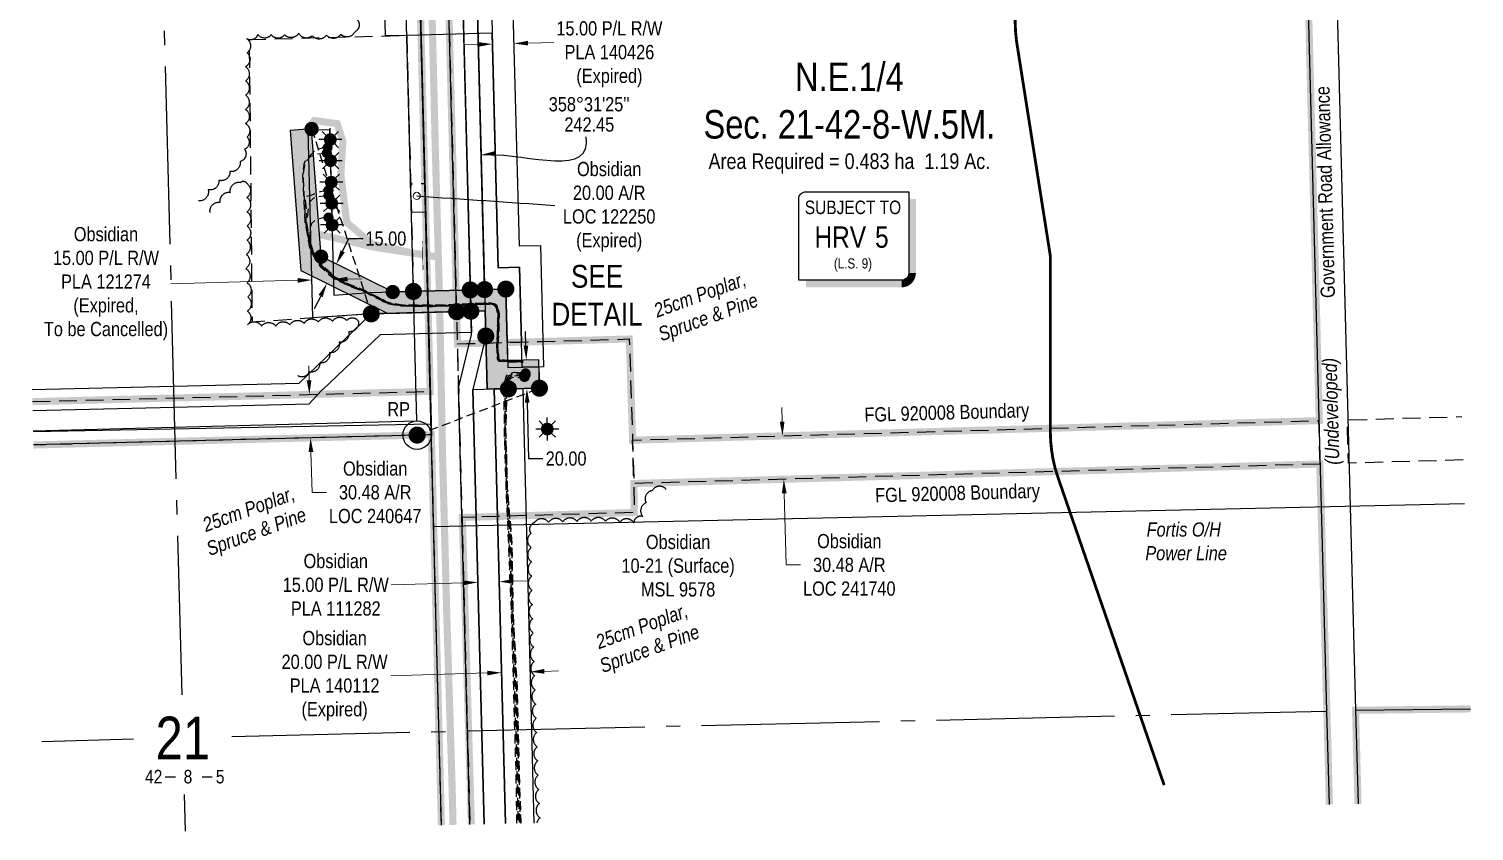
# Model space of a CAD drawing. Extents: x 628213 to 632161, y 5831211 to 5834673.
# Drawn here: x 628952 to 629967, y 5833002 to 5833566 of the extents above; entities that cross this region are included whole.
import ezdxf
from ezdxf.enums import TextEntityAlignment as Align

# ---------------------------------------------------------------- set-up
doc = ezdxf.new("R2010")
doc.units = 0
doc.header["$LTSCALE"] = 5
doc.header["$PDMODE"] = 34
doc.header["$PDSIZE"] = 0.03
for name, pattern in [('0', [1, 1, 0]), ('CENTERLINEX3', [5, 2.5, -1, 0.5, -1]), ('DASHDOT2', [12.7, 6.35, -3.175, 0, -3.175]), ('foc-ACCESSROAD', [3.75, 2.5, -1.25]), ('foc-QUARTERLINE', [33, 25, -3, 2, -3]), ('foc-TIELINE', [1.875, 1.25, -0.625]), ('UG_PIPE', [1.875, 1.25, -0.625])]:
    doc.linetypes.add(name, pattern=pattern)
doc.layers.get('Defpoints').update_dxf_attribs({"color": 9})
for name, color, linetype in [('10', 1, 'Continuous'), ('35', 37, 'Continuous'), ('9', 3, 'Continuous'), ('AS-PIPE-UG', 44, 'UG_PIPE'), ('AS-POWER', 104, 'foc-POWER'), ('AS-POWER-T', 104, 'Continuous'), ('AS-ROADS', 254, 'Continuous'), ('AS-SYMBOL', 7, 'Continuous'), ('AS-WILDLIFE', 131, 'DASHDOT2'), ('C-AR', 13, 'foc-ACCESSROAD'), ('C-RW', 13, 'Continuous'), ('C-SYMBOL', 7, 'Continuous'), ('C-WS', 13, 'foc-ACCESSROAD'), ('C-WS-S', 8, 'Continuous'), ('CG-NOTES', 7, 'Continuous'), ('CTW', 7, 'Continuous'), ('DETAIL-T', 7, 'Continuous'), ('F-RW', 190, 'Continuous'), ('L-AREAREQUIRED', 7, 'Continuous'), ('L-BD', 7, 'Continuous'), ('L-MON', 1, 'Continuous'), ('L-QSEC', 8, 'foc-QUARTERLINE'), ('L-ROAD-T', 7, 'Continuous'), ('L-SEC', 7, 'Continuous'), ('L-SECLBL', 7, 'Continuous'), ('L-TIE', 7, 'foc-TIELINE'), ('P-PROPOSED', 10, 'Continuous'), ('P-PROPOSED-H', 21, 'Continuous'), ('P-TXT', 4, 'Continuous'), ('T-BUSH', 110, '0'), ('T-BUSH-T', 110, 'Continuous')]:
    doc.layers.add(name, color=color, linetype=linetype)
doc.layers.add('AS-FMA-T', color=7, linetype='Continuous', true_color=0x00b386)
for name, color, linetype, lineweight in [('AS-GENERAL', 48, 'Continuous', 18), ('C-AR-T', 13, 'Continuous', 9), ('C-RW-T', 13, 'Continuous', 9), ('C-WS-T', 13, 'Continuous', 9), ('T-TEXT', 48, 'Continuous', 18)]:
    doc.layers.add(name, color=color, linetype=linetype, lineweight=lineweight)
doc.layers.add('AS-TRAPPER BOUNDARY', color=7, linetype='CENTERLINEX3', true_color=0xb85c00, transparency=0.6)
doc.styles.add('100L', font='ARIALN.TTF', dxfattribs={"height": 11})
doc.styles.add('175L', font='ARIALN.TTF', dxfattribs={"height": 20})
doc.styles.add('80', font='ARIALN.TTF', dxfattribs={"height": 10})
doc.styles.add('80CG', font='ARIALN.TTF', dxfattribs={"height": 10})
doc.styles.add('80L', font='ARIALN.TTF', dxfattribs={"height": 10})
doc.styles.add('80LS', font='ARIALNI.TTF', dxfattribs={"height": 10})
doc.styles.add('foc-LtypeFont', font='ARIALN.TTF', dxfattribs={"height": 7.35})
doc.styles.add('HRV', font='ARIALN.TTF', dxfattribs={"height": 3})
doc.styles.add('SIMPLEX', font='ARIALN.TTF')
doc.linetypes.add('foc-POWER', pattern='A,6,-1,["P",foc-LtypeFont,S=0.2,R=0,X=-0.625,Y=-0.75],-1.24,4', length=12.24)
doc.dimstyles.new('Compass 5 000', dxfattribs={"dimscale": 5, "dimtxt": 9, "dimasz": 2, "dimexe": 0.2, "dimexo": 0.0625, "dimgap": 0.5, "dimtad": 0, "dimtih": 1, "dimtoh": 1, "dimzin": 0, "dimdsep": 46, "dimtxsty": '80CG', "dimcen": 0.1, "dimse1": 1, "dimse2": 1, "dimclrd": 256, "dimclrt": 256, "dimaunit": 1, "dimadec": 4, "dimazin": 0, "dimtfac": 0.06, "dimtofl": 0, "dimtmove": 0, "dimatfit": 1, "dimfxl": 0.2, "dimtolj": 1, "dimtzin": 0, "dimlwd": -1, "dimarcsym": 0})

# ---------------------------------------------------------------- blocks, each defined once
blk = doc.blocks.new('L-SECLBL')
at = {"layer": '9', "color": 7}
for p, q in [((-5.1, -27.8), (-12.3, -27.8)), ((20.7, -27.8), (13.5, -27.8))]:
    blk.add_line(p, q, dxfattribs=at)
at = {"layer": '10', "color": 2, "style": 'SIMPLEX'}
blk.add_attdef('SEC', text='', height=30, dxfattribs=at).set_placement((0, 0), align=Align.MIDDLE)
at = {"layer": '10', "color": 5, "style": '80L'}
blk.add_attdef('TWP', text='', height=9.5, dxfattribs=at).set_placement((-14.4, -27.4), align=Align.MIDDLE_RIGHT)
blk.add_attdef('RGE', text='', height=9.5, dxfattribs=at).set_placement((3.6, -27.4), align=Align.MIDDLE_CENTER)
blk.add_attdef('MER', text='', height=9.5, dxfattribs=at).set_placement((23.2, -27.4), align=Align.MIDDLE_LEFT)
blk = doc.blocks.new('*D542')
at = {"layer": 'C-AR-T', "transparency": 16777216}
for p, q in [((629149.1, 5833319.1), (629148.8, 5833329.1)), ((629150.4, 5833268.6), (629151.2, 5833240.3)), ((629151.2, 5833240.3), (629161.2, 5833240.3))]:
    blk.add_line(p, q, dxfattribs=at)
for points in [[(629150.7, 5833319.1), (629147.4, 5833319), (629149.3, 5833309.1)], [(629152.1, 5833268.6), (629148.7, 5833268.6), (629150.1, 5833278.6)]]:
    blk.add_solid(points, dxfattribs=at)
at = {"layer": 'Defpoints', "color": 0, "transparency": 16777216}
for p in [(629125.3, 5833308.4), (629126.1, 5833278), (629150.1, 5833278.6)]:
    blk.add_point(p, dxfattribs=at)
at = {"layer": 'C-AR-T', "transparency": 16777216, "insert": (629195.5, 5833240.3), "char_height": 10, "attachment_point": 5, "style": '80CG'}
blk.add_mtext('\\A1;Obsidian\\P30.48 A/R\\PLOC 240647', dxfattribs=at)
blk = doc.blocks.new('*D544')
at = {"layer": 'C-RW-T', "transparency": 16777216}
for p, q in [((629267.9, 5833555.1), (629257.9, 5833554.8)), ((629302.8, 5833556), (629320.9, 5833556.5))]:
    blk.add_line(p, q, dxfattribs=at)
for points in [[(629267.8, 5833556.7), (629267.9, 5833553.4), (629277.8, 5833555.3)], [(629302.8, 5833557.6), (629302.9, 5833554.3), (629292.9, 5833555.7)]]:
    blk.add_solid(points, dxfattribs=at)
at = {"layer": 'Defpoints', "color": 0, "transparency": 16777216}
for p in [(629277.9, 5833553.9), (629292.9, 5833555.7), (629292.9, 5833554.3)]:
    blk.add_point(p, dxfattribs=at)
at = {"layer": 'C-RW-T', "transparency": 16777216, "insert": (629360, 5833556.5), "char_height": 10, "attachment_point": 5, "style": '80CG'}
blk.add_mtext('\\A1;Obsidian\\P15.00 P/L R/W\\PPLA 140426\\P(Expired)', dxfattribs=at)
blk = doc.blocks.new('*D546')
at = {"layer": 'C-AR-T', "transparency": 16777216}
for p, q in [((629481.3, 5833290), (629481.1, 5833300)), ((629482.8, 5833239.5), (629484.2, 5833189.3)), ((629484.2, 5833189.3), (629494.2, 5833189.3))]:
    blk.add_line(p, q, dxfattribs=at)
for points in [[(629483, 5833290), (629479.7, 5833289.9), (629481.6, 5833280)], [(629484.5, 5833239.6), (629481.1, 5833239.5), (629482.5, 5833249.5)]]:
    blk.add_solid(points, dxfattribs=at)
at = {"layer": 'Defpoints', "color": 0, "transparency": 16777216}
for p in [(629569.8, 5833282.5), (629482.5, 5833249.5), (629570.6, 5833252)]:
    blk.add_point(p, dxfattribs=at)
at = {"layer": 'C-AR-T', "transparency": 16777216, "insert": (629528.5, 5833189.3), "char_height": 10, "attachment_point": 5, "style": '80CG'}
blk.add_mtext('\\A1;Obsidian\\P30.48 A/R\\PLOC 241740', dxfattribs=at)
blk = doc.blocks.new('HRV')
blk.add_lwpolyline([(-35.1, 31.6), (37.2, 31.6), (37.2, -25.5, -0.414214), (32.2, -30.5), (-40.1, -30.5), (-40.1, 26.6, -0.414214)], format="xyb", close=True)
at = {"const_width": 5, "flags": 128}
blk.add_lwpolyline([(-35.1, -33), (32.2, -33, 0.414214), (39.7, -25.5), (39.7, 26.6)], format="xyb", dxfattribs=at)
at = {"style": '80L'}
blk.add_text('SUBJECT TO', height=9.5, dxfattribs=at).set_placement((-2, 13.1), align=Align.BOTTOM_CENTER)
blk.add_attdef('(N.W.1/4 00)', text='', height=7.12, dxfattribs=at).set_placement((-2, -24.4), align=Align.BOTTOM_CENTER)
at = {"layer": 'CTW', "color": 3, "style": 'HRV'}
blk.add_text('HRV', height=15, dxfattribs=at).set_placement((-10.9, -0.2), align=Align.MIDDLE_CENTER)
blk.add_attdef('0', text='', height=15, dxfattribs=at).set_placement((18.3, -0.2), align=Align.MIDDLE_CENTER)
blk = doc.blocks.new('GAS')
h = blk.add_hatch(color=255)
h.dxf.hatch_style = 1
edge = h.paths.add_edge_path()
edge.add_arc((0, 0), 0.9, 0, 360)
for p, q in [((-0.81, 0), (-1.62, 0)), ((-0.57, 0.57), (-1.14, 1.14)), ((0, 0.81), (0, 1.62)), ((0.57, 0.57), (1.14, 1.14)), ((1.62, 0), (0.81, 0)), ((-0.57, -0.57), (-1.14, -1.14)), ((0, -0.81), (0, -1.62)), ((1.14, -1.14), (0.57, -0.57))]:
    blk.add_line(p, q)
blk.add_circle((0, 0), 0.8)
blk = doc.blocks.new('*D547')
at = {"layer": 'C-RW-T', "transparency": 16777216}
for p, q in [((629257.6, 5833176.8), (629206.8, 5833175.3)), ((629292.6, 5833177.8), (629302.6, 5833178.1))]:
    blk.add_line(p, q, dxfattribs=at)
for points in [[(629257.6, 5833178.4), (629257.7, 5833175.1), (629267.6, 5833177.1)], [(629292.5, 5833179.5), (629292.6, 5833176.1), (629282.6, 5833177.5)]]:
    blk.add_solid(points, dxfattribs=at)
at = {"layer": 'Defpoints', "color": 0, "transparency": 16777216}
for p in [(629282.6, 5833177.5), (629267.7, 5833172.3), (629282.7, 5833172.7)]:
    blk.add_point(p, dxfattribs=at)
at = {"layer": 'C-RW-T', "transparency": 16777216, "insert": (629167.8, 5833175.3), "char_height": 10, "attachment_point": 5, "style": '80CG'}
blk.add_mtext('\\A1;Obsidian\\P15.00 P/L R/W\\PPLA 111282', dxfattribs=at)
blk = doc.blocks.new('*D548')
at = {"layer": 'C-RW-T', "transparency": 16777216}
for p, q in [((629314.2, 5833114.5), (629324.2, 5833114.8)), ((629274.2, 5833113.4), (629206.6, 5833111.4))]:
    blk.add_line(p, q, dxfattribs=at)
for points in [[(629274.2, 5833115), (629274.3, 5833111.7), (629284.2, 5833113.6)], [(629314.2, 5833116.2), (629314.3, 5833112.9), (629304.2, 5833114.2)]]:
    blk.add_solid(points, dxfattribs=at)
at = {"layer": 'Defpoints', "color": 0, "transparency": 16777216}
for p in [(629304.2, 5833114.2), (629284.4, 5833106.6), (629304.4, 5833107.2)]:
    blk.add_point(p, dxfattribs=at)
at = {"layer": 'C-RW-T', "transparency": 16777216, "insert": (629167, 5833111.4), "char_height": 10, "attachment_point": 5, "style": '80CG'}
blk.add_mtext('\\A1;Obsidian\\P20.00 P/L R/W\\PPLA 140112\\P(Expired)', dxfattribs=at)
blk = doc.blocks.new('RISER')
h = blk.add_hatch(color=255)
h.dxf.hatch_style = 1
edge = h.paths.add_edge_path()
edge.add_arc((0, 0), 0.7, 0, 360)
blk.add_hatch(color=13).paths.add_polyline_path([(0.58, -0.15), (-0.58, -0.15, 0.774597)])
at = {"color": 13}
blk.add_line((-0.58, -0.15), (0.58, -0.15), dxfattribs=at)
blk.add_circle((0, 0), 0.6, dxfattribs=at)
blk = doc.blocks.new('fdia')
at = {"color": 255, "const_width": 1}
blk.add_lwpolyline([(-0.5, 0, 1), (0.5, 0, 1)], format="xyb", close=True, dxfattribs=at)
blk = doc.blocks.new('Fdiaa')
blk.add_blockref('fdia', (0, 0))
blk = doc.blocks.new('fdib')
at = {"color": 1, "const_width": 1.6}
blk.add_lwpolyline([(-0.4, 0, 1), (0.4, 0, 1)], format="xyb", close=True, dxfattribs=at)
at = {"color": 1}
blk.add_circle((0, 0), 0.8, dxfattribs=at)
blk = doc.blocks.new('Fdibb')
blk.add_blockref('fdib', (0, 0))
blk = doc.blocks.new('fdicc')
for name in ['Fdibb', 'Fdiaa']:
    blk.add_blockref(name, (0, 0))
blk = doc.blocks.new('FDI')
blk.add_blockref('fdicc', (0, 0))
blk = doc.blocks.new('PLIA')
at = {"color": 255, "const_width": 1}
blk.add_lwpolyline([(-0.5, 0, 1), (0.5, 0, 1)], format="xyb", close=True, dxfattribs=at)
blk = doc.blocks.new('PLIAA')
blk.add_blockref('PLIA', (0, 0))
blk = doc.blocks.new('PLIB')
at = {"color": 1}
blk.add_circle((0, 0), 0.8, dxfattribs=at)
blk = doc.blocks.new('PLIBB')
blk.add_blockref('PLIB', (0, 0))
blk = doc.blocks.new('PLICC')
for name in ['PLIAA', 'PLIBB']:
    blk.add_blockref(name, (0, 0))
blk = doc.blocks.new('PLI')
blk.add_blockref('PLICC', (0, 0))
blk = doc.blocks.new('*D562')
at = {"layer": 'C-RW-T', "transparency": 16777216}
for p, q in [((629141.1, 5833389.3), (629052, 5833386.9)), ((629176.1, 5833390.2), (629186.1, 5833390.4))]:
    blk.add_line(p, q, dxfattribs=at)
for points in [[(629141, 5833390.9), (629141.1, 5833387.6), (629151.1, 5833389.5)], [(629176, 5833391.8), (629176.1, 5833388.5), (629166.1, 5833389.9)]]:
    blk.add_solid(points, dxfattribs=at)
at = {"layer": 'Defpoints', "color": 0, "transparency": 16777216}
for p in [(629151.1, 5833389.5), (629151.1, 5833387.7), (629166.1, 5833388.1)]:
    blk.add_point(p, dxfattribs=at)
at = {"layer": 'C-RW-T', "transparency": 16777216, "insert": (629006.4, 5833386.9), "char_height": 10, "attachment_point": 5, "style": '80CG'}
blk.add_mtext('\\A1;Obsidian\\P15.00 P/L R/W\\PPLA 121274\\P(Expired,\\PTo be Cancelled)', dxfattribs=at)
blk = doc.blocks.new('*D576')
at = {"layer": 'Defpoints', "color": 0, "transparency": 16777216}
for p in [(629168.2, 5833400.6), (629175.8, 5833396.9), (629169.2, 5833383.5)]:
    blk.add_point(p, dxfattribs=at)
at = {"layer": 'P-TXT', "transparency": 16777216}
for p, q in [((629172.6, 5833409.6), (629177.1, 5833418.6)), ((629177.1, 5833418.6), (629187.1, 5833418.6)), ((629157.2, 5833378.2), (629152.7, 5833369.3))]:
    blk.add_line(p, q, dxfattribs=at)
for points in [[(629171.2, 5833410.4), (629174.1, 5833408.9), (629168.2, 5833400.6)], [(629155.7, 5833379), (629158.6, 5833377.5), (629161.6, 5833387.2)]]:
    blk.add_solid(points, dxfattribs=at)
at = {"layer": 'P-TXT', "transparency": 16777216, "insert": (629203, 5833418.6), "char_height": 10, "attachment_point": 5, "style": '80CG'}
blk.add_mtext('\\A1;15.00', dxfattribs=at)
blk = doc.blocks.new('*D580')
at = {"layer": 'Defpoints', "color": 0, "transparency": 16777216}
for p in [(629302.2, 5833333.3), (629302, 5833313.3), (629302.7, 5833313.3)]:
    blk.add_point(p, dxfattribs=at)
at = {"layer": 'P-TXT', "transparency": 16777216}
for p, q in [((629301.4, 5833343.3), (629301.1, 5833353.3)), ((629302.3, 5833303.3), (629303.2, 5833264)), ((629303.2, 5833264), (629313.2, 5833264))]:
    blk.add_line(p, q, dxfattribs=at)
for points in [[(629303, 5833343.3), (629299.7, 5833343.3), (629301.6, 5833333.3)], [(629303.9, 5833303.3), (629300.6, 5833303.3), (629302, 5833313.3)]]:
    blk.add_solid(points, dxfattribs=at)
at = {"layer": 'P-TXT', "transparency": 16777216, "insert": (629329.6, 5833264), "char_height": 10, "attachment_point": 5, "style": '80CG'}
blk.add_mtext('\\A1;20.00', dxfattribs=at)
blk = doc.blocks.new('*U599')
at = {"layer": '35', "color": 3}
blk.add_circle((0, 0), 10, dxfattribs=at)
at = {"layer": '35', "color": 3, "style": '80'}
blk.add_attdef('RP_001', (-20.9, 13.2), '', height=10, dxfattribs=at)

msp = doc.modelspace()

# ---------------------------------------------------------------- hatches: boundary and pattern name
at = {"layer": 'AS-ROADS'}
h = msp.add_hatch(color=256, dxfattribs=at)
h.dxf.hatch_style = 1
h.paths.add_polyline_path([(629186.885, 5833416.986), (629154.899, 5833424.385), (629149.719, 5833430.277), (629145.511, 5833454.626), (629148.58, 5833492.491), (629153.814, 5833498.905), (629166.889, 5833497.113), (629170.282, 5833486.55), (629168.846, 5833463.691), (629173.139, 5833428.644)], flags=16)
h.paths.add_polyline_path([(629239.48, 5833403.193), (629194.793, 5833410.027), (629152.207, 5833419.877), (629145.033, 5833428.035), (629140.477, 5833454.398), (629143.724, 5833494.445), (629151.714, 5833504.237), (629170.685, 5833501.637), (629175.33, 5833487.18), (629173.864, 5833463.839), (629177.863, 5833431.192), (629194.379, 5833417.184), (629222.805, 5833410.799), (629240.235, 5833408.134)])
at = {"layer": 'P-PROPOSED-H'}
h = msp.add_hatch(color=256, dxfattribs=at)
h.dxf.hatch_style = 1
h.paths.add_polyline_path([(629310.408, 5833333.495), (629288.794, 5833332.998), (629288.587, 5833332.996), (629287.295, 5833383.185), (629207.796, 5833381.106), (629157.502, 5833405.939), (629150.848, 5833495.649), (629135.894, 5833494.54), (629143.182, 5833396.287), (629204.482, 5833366.019), (629272.691, 5833367.803), (629274.108, 5833312.782), (629279.118, 5833312.928), (629289.102, 5833313.006), (629310.868, 5833313.507)])

# ---------------------------------------------------------------- linework, layer by layer
at = {"layer": 'AS-GENERAL', "const_width": 0.406, "flags": 128}
msp.add_lwpolyline([(629228.676, 5833416.711), (629229.056, 5833396.657)], dxfattribs=at)
at = {"layer": 'AS-PIPE-UG', "flags": 128}
for points in [[(629161.802, 5833482.603), (629157.654, 5833481.889), (629155.383, 5833481.347), (629152.705, 5833479.703), (629149.39, 5833476.555), (629146.363, 5833473.207), (629145.49, 5833470.944), (629144.42, 5833463.676), (629146.153, 5833429.733), (629148.219, 5833418.948), (629149.238, 5833413.498), (629150.883, 5833408.459), (629156.812, 5833398.936), (629166.36, 5833390.5), (629176.947, 5833385.508), (629187.924, 5833381.188), (629200.208, 5833375.02), (629202.646, 5833373.353), (629206.553, 5833372.474), (629214.335, 5833371.3), (629224.3, 5833371.049), (629235.707, 5833370.971), (629254.383, 5833371.41), (629273.715, 5833372.606), (629276.694, 5833372.413), (629278.353, 5833372.074), (629280.042, 5833371.201), (629280.762, 5833368.926), (629281.43, 5833365.85), (629281.313, 5833358.65), (629281.09, 5833351.186), (629280.602, 5833343.826), (629280.873, 5833339.091), (629281.065, 5833334.258), (629281.683, 5833333.09), (629282.35, 5833332.425), (629290.067, 5833331.999), (629299.533, 5833331.851)], [(629161.202, 5833478.59), (629157.596, 5833478.263), (629153.344, 5833477.622), (629149.714, 5833476.087), (629146.907, 5833472.962), (629145.933, 5833470.714), (629144.696, 5833463.562), (629146.478, 5833429.915), (629148.515, 5833418.952), (629149.516, 5833413.841), (629151.175, 5833408.691), (629157.275, 5833399.441), (629166.781, 5833390.912), (629177.298, 5833385.718), (629188.077, 5833381.457), (629200.628, 5833375.122), (629202.936, 5833373.618), (629206.687, 5833372.753), (629214.562, 5833371.528), (629224.422, 5833371.338), (629235.774, 5833371.212), (629254.44, 5833371.679), (629273.631, 5833372.855), (629276.741, 5833372.657), (629278.52, 5833372.259), (629280.263, 5833371.268), (629280.998, 5833369.009), (629281.662, 5833365.778), (629281.556, 5833358.615), (629281.321, 5833351.22), (629280.835, 5833343.843), (629281.165, 5833339.231), (629281.312, 5833334.354), (629281.871, 5833333.213), (629282.396, 5833332.722), (629290.12, 5833332.151), (629299.499, 5833332.236)], [(629162.106, 5833452.689), (629159.638, 5833452.01), (629156.868, 5833451.47), (629150.102, 5833449), (629149.94, 5833448.979), (629146.201, 5833447.926), (629146.37, 5833445.526), (629146.945, 5833439.418), (629146.853, 5833429.935), (629148.865, 5833418.997), (629149.851, 5833413.907), (629151.368, 5833408.767), (629157.6, 5833399.716), (629166.944, 5833391.139), (629177.359, 5833385.976), (629188.16, 5833381.662), (629200.809, 5833375.306), (629203, 5833373.84), (629206.74, 5833372.906), (629214.614, 5833371.695), (629224.277, 5833371.609), (629235.739, 5833371.459), (629254.535, 5833371.962), (629273.594, 5833373.081), (629276.878, 5833372.908), (629278.656, 5833372.51), (629280.567, 5833371.398), (629281.303, 5833368.971), (629281.989, 5833365.756), (629281.803, 5833358.568), (629281.603, 5833351.062), (629281.082, 5833343.848), (629281.487, 5833339.237), (629281.524, 5833334.338), (629282.042, 5833333.402), (629282.916, 5833332.949), (629290.118, 5833332.382), (629299.537, 5833332.53)], [(629162.107, 5833448.871), (629159.493, 5833448.471), (629155.441, 5833448.008), (629151.873, 5833446.841), (629149.694, 5833444.332), (629148.406, 5833439.427), (629147.207, 5833429.8), (629149.262, 5833419.011), (629150.112, 5833414.005), (629151.626, 5833408.874), (629157.871, 5833399.941), (629167.115, 5833391.413), (629177.544, 5833386.212), (629188.266, 5833381.9), (629200.967, 5833375.523), (629203.123, 5833374.101), (629206.776, 5833373.109), (629214.647, 5833371.936), (629224.266, 5833371.83), (629235.756, 5833371.768), (629254.565, 5833372.271), (629273.58, 5833373.371), (629276.961, 5833373.181), (629278.788, 5833372.73), (629280.917, 5833371.525), (629281.565, 5833368.988), (629282.283, 5833365.772), (629282.106, 5833358.499), (629281.919, 5833351.03), (629281.307, 5833343.842), (629281.843, 5833339.164), (629282.254, 5833333.584), (629283.036, 5833333.363), (629290.146, 5833332.641), (629299.532, 5833332.797)], [(629162.246, 5833433.437), (629158.746, 5833433.109), (629153.57, 5833431.756), (629150.849, 5833429.152), (629149.406, 5833425.283), (629149.725, 5833419.144), (629150.405, 5833414.003), (629151.94, 5833409.026), (629158.145, 5833400.112), (629167.265, 5833391.697), (629177.651, 5833386.458), (629188.37, 5833382.133), (629201.103, 5833375.812), (629203.24, 5833374.377), (629206.82, 5833373.321), (629214.722, 5833372.177), (629224.266, 5833372.168), (629235.8, 5833372.074), (629254.613, 5833372.589), (629273.537, 5833373.613), (629277.036, 5833373.49), (629278.954, 5833372.964), (629281.244, 5833371.704), (629282.614, 5833365.804), (629282.407, 5833358.401), (629282.225, 5833351.027), (629281.588, 5833343.816), (629281.701, 5833334.457), (629282.53, 5833333.768), (629283.105, 5833333.708), (629290.176, 5833332.905), (629299.527, 5833333.072)], [(629295.101, 5833007.684), (629295.079, 5833008.344), (629294.47, 5833043.119), (629292.8, 5833103.109), (629291.272, 5833154.442), (629289.267, 5833204.322), (629287.529, 5833243.102), (629286.252, 5833285.146), (629286.141, 5833312.917), (629286.341, 5833316.316), (629286.468, 5833317.193), (629286.855, 5833318.953), (629287.542, 5833321.557), (629288.132, 5833322.605), (629288.892, 5833323.4), (629290.149, 5833323.89), (629293.185, 5833324.834), (629296.312, 5833324.619), (629297.548, 5833324.261), (629299.491, 5833322.981), (629299.401, 5833321.82), (629300.002, 5833321.887)], [(629301.06, 5833323.963), (629295.515, 5833323.85), (629291.795, 5833323.462), (629288.925, 5833321.927), (629287.659, 5833319.32), (629286.895, 5833316.497), (629286.516, 5833312.868), (629286.479, 5833285.153), (629287.723, 5833242.825), (629289.687, 5833204.306), (629291.576, 5833154.583), (629293.26, 5833102.979), (629295.053, 5833043.228), (629295.746, 5833008.396), (629295.767, 5833007.7)], [(629300.93, 5833322.936), (629295.768, 5833322.756), (629291.001, 5833321.923), (629289.296, 5833320.488), (629288.039, 5833318.731), (629287.384, 5833316.495), (629287.158, 5833312.676), (629286.798, 5833285.141), (629287.924, 5833242.793), (629290.45, 5833204.19), (629291.895, 5833154.591), (629294.112, 5833102.856), (629295.592, 5833043.262), (629296.724, 5833008.392), (629296.734, 5833007.722)], [(629299.674, 5833322.422), (629295.99, 5833322.084), (629291.327, 5833321.645), (629289.685, 5833320.23), (629288.283, 5833318.191), (629287.672, 5833316.316), (629287.607, 5833312.579), (629287.102, 5833285.109), (629288.221, 5833242.804), (629291.13, 5833204.11), (629292.234, 5833154.588), (629294.669, 5833102.847), (629296.278, 5833043.246), (629297.434, 5833008.356), (629297.454, 5833007.739)], [(629298.113, 5833007.755), (629298.079, 5833008.509), (629296.823, 5833043.27), (629295.404, 5833102.766), (629292.553, 5833154.652), (629291.758, 5833204.017), (629288.532, 5833242.802), (629287.355, 5833284.916), (629288.055, 5833312.529), (629288.642, 5833316.564), (629289.687, 5833319.056), (629291.506, 5833320.991), (629294.082, 5833321.479), (629296.319, 5833320.942)]]:
    msp.add_lwpolyline(points, dxfattribs=at)
at = {"layer": 'AS-POWER', "flags": 128}
for points in [[(629242.009, 5833006.449), (629237.58, 5833172.691), (629216.992, 5833976.755)], [(628955.341, 5833283.149), (629234.71, 5833288.36)], [(629236.825, 5833216.371), (629960.543, 5833232.56)]]:
    msp.add_lwpolyline(points, dxfattribs=at)
at = {"layer": 'AS-ROADS', "const_width": 5, "flags": 128}
msp.add_lwpolyline([(629250.15, 5833006.638), (629249.522, 5833032.97), (629245.75, 5833155.288), (629242.761, 5833268.266), (629240.693, 5833376.058), (629237.821, 5833477.828), (629235.5, 5833573.795), (629233.42, 5833675.756), (629231.167, 5833776.138), (629229.903, 5833829.77), (629227.751, 5833910.201), (629225.784, 5833977.484), (629222.049, 5834050.306), (629216.269, 5834081.948)], dxfattribs=at)
at = {"layer": 'AS-TRAPPER BOUNDARY', "color": 114, "true_color": 0x008f47, "const_width": 4.998, "flags": 128}
for points in [[(629840.233, 5833993.347), (629842.924, 5833890.542), (629858.623, 5833290.705), (629376.298, 5833276.995), (629373.964, 5833348.066), (629312.254, 5833346.299), (629297.337, 5833345.872), (629287.326, 5833345.586), (629272.308, 5833345.155), (629270.336, 5833345.1), (629259.976, 5833344.803), (629253.288, 5833344.611), (629236.997, 5833977.288)], [(629216.992, 5833976.755), (629234.151, 5833311.241), (628954.771, 5833304.038)], [(628955.602, 5833273.58), (629234.936, 5833280.782), (629242.009, 5833006.449)], [(629263.04, 5833006.938), (629256.702, 5833222.665), (629265.876, 5833222.927), (629280.953, 5833223.359), (629300.943, 5833223.931), (629377.456, 5833226.122), (629377.171, 5833246.509), (629858.966, 5833260.209), (629863.959, 5833086.628), (629865.703, 5833020.962)], [(629885.81, 5833021.43), (629884.071, 5833087.139), (629964.843, 5833088.139)]]:
    msp.add_lwpolyline(points, dxfattribs=at)
at = {"layer": 'AS-WILDLIFE', "const_width": 2, "flags": 128}
msp.add_lwpolyline([(629749.639, 5833034.609), (629675, 5833251), (629673.125, 5833257), (629671.625, 5833263.5), (629670.562, 5833270), (629669.938, 5833276.5), (629669.687, 5833283), (629669.687, 5833406.5), (629646.25, 5833555.5), (629645.875, 5833558), (629645.25, 5833564.5), (629645, 5833571), (629645.25, 5833577.5), (629645.875, 5833584), (629646.938, 5833590.5), (629648.438, 5833596.5), (629650.312, 5833603), (629652.625, 5833609), (629655.313, 5833615), (629658.437, 5833621), (629661.875, 5833626.5), (629663.437, 5833628.5), (629803.25, 5833826), (629805.5, 5833829), (629809.687, 5833834), (629814.125, 5833839), (629818.938, 5833843.5), (629824, 5833847.5), (629829.312, 5833851.5), (629831.188, 5833852.5), (629940.018, 5833921.774)], dxfattribs=at)
at = {"layer": 'C-AR', "flags": 128}
for points in [[(629242.009, 5833006.449), (629215.476, 5834035.555)], [(629235.387, 5834034.685), (629261.984, 5833006.914)], [(628954.771, 5833304.038), (629234.151, 5833311.241), (629234.936, 5833280.782), (628955.602, 5833273.58)], [(629959.634, 5833263.071), (629879.075, 5833260.781), (629878.199, 5833291.208), (629958.727, 5833293.525)]]:
    msp.add_lwpolyline(points, dxfattribs=at)
for points in [[(629230.901, 5833437.277), (629220.907, 5833437.048), (629220.392, 5833457.041), (629230.385, 5833457.299), (629230.901, 5833437.277)], [(629858.966, 5833260.209), (629377.171, 5833246.509), (629376.298, 5833276.995), (629858.089, 5833290.695), (629858.966, 5833260.209)]]:
    msp.add_lwpolyline(points, close=True, dxfattribs=at)
at = {"layer": 'C-RW'}
for points in [[(629261.984, 5833006.914), (629254.09, 5833313.481), (629263.119, 5833351.187), (629256.305, 5833615.819), (629501.067, 5833848.064), (629537.64, 5833885.275), (629570.367, 5833916.322), (629646.11, 5833988.179)], [(629668.547, 5833988.776), (629592.804, 5833916.92), (629560.078, 5833885.872), (629511.388, 5833837.187), (629266.586, 5833604.903), (629273.146, 5833350.134), (629264.115, 5833312.49), (629271.978, 5833007.146)], [(629683.506, 5833989.174), (629607.764, 5833917.318), (629575.036, 5833886.271), (629518.269, 5833829.935), (629276.693, 5833600.713), (629281.912, 5833398.045), (629296.902, 5833398.437), (629298.255, 5833345.898), (629288.262, 5833345.613), (629287.295, 5833383.185), (629272.305, 5833382.793), (629266.586, 5833604.903), (629511.388, 5833837.187), (629560.078, 5833885.872), (629592.804, 5833916.919), (629668.548, 5833988.776)], [(628955.329, 5833283.572), (629224.685, 5833290.517), (629209.642, 5833873.967)], [(629219.617, 5833874.228), (629219.635, 5833874.229), (629234.936, 5833280.782), (628955.602, 5833273.58)], [(629209.642, 5833873.967), (629209.642, 5833873.967), (629217.315, 5833576.395), (629277.28, 5833577.945), (629292.27, 5833578.332), (629296.516, 5833413.427), (629311.506, 5833413.819), (629313.701, 5833328.571), (629298.71, 5833328.227), (629296.902, 5833398.437), (629281.912, 5833398.045), (629277.666, 5833562.955), (629217.701, 5833561.406), (629202.711, 5833561.018), (629194.652, 5833873.575)], [(629271.978, 5833007.146), (629264.115, 5833312.49), (629279.104, 5833312.928), (629286.969, 5833007.495)], [(629286.969, 5833007.495), (629279.104, 5833312.928), (629289.07, 5833313.006), (629299.096, 5833313.236), (629306.957, 5833007.96)]]:
    msp.add_lwpolyline(points, dxfattribs=at)
msp.add_lwpolyline([(629166.361, 5833378.899), (629192.052, 5833380.694), (629207.796, 5833381.106), (629287.295, 5833383.185), (629288.716, 5833327.999), (629310.523, 5833328.498), (629310.868, 5833313.507), (629289.102, 5833313.006), (629279.118, 5833312.928), (629274.108, 5833312.782), (629272.691, 5833367.803), (629192.771, 5833365.713), (629151.778, 5833362.849), (629148.344, 5833494.965), (629163.334, 5833495.355)], close=True, dxfattribs=at)
at = {"layer": 'C-WS', "flags": 128}
for points in [[(629217.701, 5833561.406), (629222.726, 5833366.496), (629192.771, 5833365.713), (629109.256, 5833359.878), (629107.243, 5833558.552), (629217.701, 5833561.406)], [(629265.874, 5833222.927), (629256.428, 5833222.684), (629253.288, 5833344.611), (629259.976, 5833344.803), (629270.336, 5833345.1), (629272.308, 5833345.155), (629287.325, 5833345.586), (629297.337, 5833345.872), (629312.254, 5833346.299), (629373.964, 5833348.066), (629376.298, 5833276.995), (629377.171, 5833246.509), (629377.456, 5833226.122), (629300.943, 5833223.931), (629280.953, 5833223.359), (629265.874, 5833222.927)]]:
    msp.add_lwpolyline(points, close=True, dxfattribs=at)
at = {"layer": 'F-RW'}
for points in [[(629249.63, 5833875.014), (629249.63, 5833875.014), (629263.084, 5833352.554), (629198.963, 5833350.889), (629158.485, 5833312.426), (629157.868, 5833311.776), (629148.774, 5833302.188), (629054.259, 5833299.957), (628954.946, 5833297.612)], [(628954.537, 5833312.615), (629053.864, 5833314.961), (629142.153, 5833317.045), (629192.771, 5833365.713), (629252.705, 5833367.285), (629239.637, 5833874.752)]]:
    msp.add_lwpolyline(points, dxfattribs=at)
at = {"layer": 'L-QSEC'}
for p, q in [((629039.247, 5833869.508), (629059.584, 5833097.91)), ((629094.859, 5833068.848), (629863.959, 5833086.628)), ((629884.071, 5833087.139), (629964.843, 5833088.139)), ((628961.286, 5833065.29), (629025.624, 5833067.004)), ((629061.428, 5833027.959), (629062.105, 5833002.263))]:
    msp.add_line(p, q, dxfattribs=at)
at = {"layer": 'L-SEC'}
for p, q in [((629863.959, 5833086.628), (629842.924, 5833890.542)), ((629863.03, 5833891.068), (629884.071, 5833087.139)), ((629865.703, 5833020.962), (629863.959, 5833086.628)), ((629884.071, 5833087.139), (629885.81, 5833021.43))]:
    msp.add_line(p, q, dxfattribs=at)
at = {"layer": 'L-TIE'}
for p, q in [((629150.848, 5833495.649), (629192.77, 5833365.739)), ((629224.943, 5833280.524), (629310.868, 5833313.507))]:
    msp.add_line(p, q, dxfattribs=at)
at = {"layer": 'P-PROPOSED', "flags": 128}
msp.add_lwpolyline([(629310.408, 5833333.495), (629288.794, 5833332.998), (629288.587, 5833332.996), (629287.295, 5833383.185), (629207.796, 5833381.106), (629157.502, 5833405.939), (629150.848, 5833495.649), (629135.894, 5833494.54), (629143.182, 5833396.287), (629204.482, 5833366.019), (629272.691, 5833367.803), (629274.108, 5833312.782), (629279.118, 5833312.928), (629289.102, 5833313.006), (629310.868, 5833313.507)], close=True, dxfattribs=at)
at = {"layer": 'T-BUSH', "flags": 128}
for points in [[(629197.185, 5833643.848, -0.52056705), (629197.485, 5833633.856, -0.52056705), (629197.785, 5833623.864, -0.52056705), (629198.085, 5833613.872, -0.52056705), (629198.125, 5833603.875, -0.52056705), (629198.156, 5833593.879, -0.52056705), (629193.23, 5833588.276, -0.52056705), (629186.944, 5833581.84, -0.52056705), (629182.464, 5833572.935, -0.52056705), (629181.132, 5833563.741, -0.52056705), (629171.298, 5833562.157, -0.52056705), (629161.313, 5833561.678, -0.52056705), (629151.328, 5833561.198, -0.52056705), (629141.794, 5833563.058, -0.52056705), (629131.871, 5833561.843, -0.52056705), (629122.428, 5833561.919, -0.52056705), (629112.995, 5833562.1, -0.52056705), (629105.174, 5833559.144, -0.52056705), (629105.546, 5833549.154, -0.52056705), (629104.485, 5833539.417, -0.52056705), (629104.472, 5833529.42, -0.52056705), (629104.46, 5833519.424, -0.52056705), (629104.447, 5833509.427, -0.52056705), (629104.434, 5833499.431, -0.52056705), (629105.486, 5833490.08, -0.52056705), (629103.79, 5833481.352, -0.52056705), (629100.615, 5833472.779, -0.52056705), (629093.485, 5833465.793, -0.52056705), (629085.664, 5833459.567, -0.52056705), (629078.184, 5833452.987, -0.52056705), (629071.474, 5833445.127, -0.52056705)], [(629079.521, 5833437.061, -0.52056705), (629086.644, 5833444.076, -0.52056705), (629093.766, 5833451.09, -0.52056705), (629100.889, 5833458.104, -0.52056705), (629105.265, 5833457.454, -0.52056705), (629105.363, 5833447.458, -0.52056705), (629105.44, 5833437.462, -0.52056705), (629105.518, 5833427.466, -0.52056705), (629105.42, 5833417.473, -0.52056705), (629104.973, 5833407.486, -0.52056705), (629104.525, 5833397.5, -0.52056705), (629105.527, 5833387.571, -0.52056705), (629106.018, 5833377.618, -0.52056705), (629105.669, 5833367.627, -0.52056705), (629105.772, 5833358.033, -0.52056705), (629115.72, 5833357.056, -0.52056705), (629125.669, 5833357.079, -0.52056705), (629135.617, 5833358.058, -0.52056705), (629145.566, 5833359.037, -0.52056705), (629155.515, 5833360.016, -0.52056705), (629165.498, 5833360.517, -0.52056705), (629175.483, 5833361.01, -0.52056705), (629183.635, 5833360.638, -0.52056705), (629176.916, 5833353.236, -0.52056705), (629170.197, 5833345.834, -0.52056705), (629163.442, 5833338.465, -0.52056705), (629156.53, 5833331.244, -0.52056705), (629148.979, 5833325.028, -0.52056705), (629141.071, 5833322.375, -0.52056705)], [(629399.948, 5833242.379, 0.52056705), (629389.988, 5833241.522, 0.52056705), (629385.809, 5833232.989, 0.52056705), (629383.455, 5833223.274, 0.52056705), (629377.195, 5833218.814, 0.52056705), (629367.214, 5833219.362, 0.52056705), (629357.232, 5833219.91, 0.52056705), (629347.246, 5833220.11, 0.52056705), (629337.253, 5833219.829, 0.52056705), (629327.261, 5833219.548, 0.52056705), (629317.268, 5833219.267, 0.52056705), (629307.275, 5833218.986, 0.52056705), (629304.915, 5833211.434, 0.52056705), (629305.119, 5833201.44, 0.52056705), (629305.322, 5833191.445, 0.52056705), (629305.525, 5833181.451, 0.52056705), (629305.729, 5833171.456, 0.52056705), (629305.932, 5833161.461, 0.52056705), (629306.182, 5833151.468, 0.52056705), (629306.532, 5833141.478, 0.52056705), (629306.881, 5833131.487, 0.52056705), (629307.23, 5833121.497, 0.52056705), (629307.579, 5833111.506, 0.52056705), (629307.929, 5833101.516, 0.52056705), (629308.278, 5833091.525, 0.52056705), (629308.627, 5833081.535, 0.52056705), (629308.976, 5833071.544, 0.52056705), (629309.326, 5833061.554, 0.52056705), (629309.675, 5833051.563, 0.52056705), (629310.024, 5833041.573, 0.52056705), (629310.435, 5833031.585, 0.52056705), (629310.846, 5833021.596, 0.52056705), (629311.258, 5833011.608, 0.18004741), (629308.988, 5833008.008, 0.18004741)]]:
    msp.add_lwpolyline(points, format="xyb", dxfattribs=at)

# ---------------------------------------------------------------- block references
at = {"xscale": 0.99966032, "yscale": 0.99966032, "zscale": 0.99966032}
msp.add_blockref('*U599', (629224.943, 5833280.524), dxfattribs=at).add_auto_attribs({'RP_001': 'RP'})
at = {"layer": 'AS-SYMBOL', "xscale": 4.998301600000002, "yscale": 4.998301600000002, "zscale": 4.998301600000002}
for p in [(629161.6, 5833478.652), (629162.123, 5833482.596), (629162.651, 5833448.864), (629162.687, 5833452.698), (629162.695, 5833433.494), (629301.183, 5833324.019), (629299.84, 5833322.342), (629299.998, 5833321.899), (629300.385, 5833321.283), (629301.089, 5833322.905)]:
    msp.add_blockref('RISER', p, dxfattribs=at)
at = {"layer": 'C-WS-S', "xscale": 4.998301600000002, "yscale": 4.998301600000002, "zscale": 4.998301600000002}
for p in [(629163.98, 5833488.191), (629164.201, 5833473.362), (629164.645, 5833458.263), (629164.968, 5833443.39), (629165.243, 5833428.172), (629316.348, 5833284.781)]:
    msp.add_blockref('GAS', p, dxfattribs=at)
at = {"layer": 'CG-NOTES', "xscale": 0.99966032, "yscale": 0.99966032, "zscale": 0.99966032}
msp.add_blockref('HRV', (629533.071, 5833419.873), dxfattribs=at).add_auto_attribs({'(N.W.1/4 00)': '(L.S. 9)', '0': '5'})
at = {"layer": 'L-MON', "xscale": 4.998301600000002, "yscale": 4.998301600000002, "zscale": 4.998301600000002}
for name, p in [('PLI', (629150.848, 5833495.649)), ('PLI', (629157.502, 5833405.939)), ('FDI', (629262.278, 5833382.531)), ('FDI', (629272.293, 5833382.81)), ('FDI', (629287.273, 5833383.164)), ('PLI', (629207.816, 5833381.096)), ('FDI', (629222.328, 5833381.486)), ('FDI', (629192.77, 5833365.739)), ('FDI', (629273.146, 5833350.134)), ('FDI', (629289.07, 5833313.006)), ('FDI', (629310.868, 5833313.507)), ('FDI', (629224.943, 5833280.524))]:
    msp.add_blockref(name, p, dxfattribs=at)
at = {"layer": 'L-MON', "color": 5, "xscale": 4.998301600000002, "yscale": 4.998301600000002, "zscale": 4.998301600000002}
for p in [(629252.736, 5833367.276), (629262.693, 5833367.593)]:
    msp.add_blockref('FDI', p, dxfattribs=at)
at = {"layer": 'L-SECLBL', "xscale": 0.99966032, "yscale": 0.99966032, "zscale": 0.99966032}
msp.add_blockref('L-SECLBL', (629060.375, 5833067.929), dxfattribs=at).add_auto_attribs({'SEC': '21', 'TWP': '42', 'RGE': '8', 'MER': '5'})

# ---------------------------------------------------------------- texts
at = {"layer": 'AS-FMA-T', "style": '80L'}
for p in [(629539.249, 5833289.828), (629546.793, 5833233.223)]:
    msp.add_text('FGL 920008 Boundary', height=9.99076, rotation=1.625721, dxfattribs=at).set_placement(p)
at = {"layer": 'AS-POWER-T', "insert": (629733.194, 5833219.204), "char_height": 9.99241, "attachment_point": 1, "style": '80L'}
msp.add_mtext_dynamic_manual_height_columns('\\pi4.1533;{\\fArial Narrow|b0|i1|c0|p34;Fortis O/H\\P\\pi0.0602; Power Line}', width=60.27934, gutter_width=49.979, heights=[0], dxfattribs=at)
at = {"layer": 'C-AR-T', "insert": (629359.855, 5833440.997), "char_height": 9.9966, "attachment_point": 5, "style": '80CG'}
msp.add_mtext('\\A1;Obsidian\\P20.00 A/R\\PLOC 122250\\P(Expired)', dxfattribs=at)
at = {"layer": 'C-SYMBOL', "color": 3, "insert": (629528.559, 5833542.251), "char_height": 19.99321, "width": 203.17325, "attachment_point": 2, "style": '175L'}
msp.add_mtext('N.E.1/4\\PSec. 21-42-8-W.5M.', dxfattribs=at)
at = {"layer": 'C-WS-T', "insert": (629408.251, 5833188.731), "char_height": 9.9966, "attachment_point": 5, "style": '80CG'}
msp.add_mtext('\\A1;Obsidian\\P10-21 (Surface)\\PMSL 9578', dxfattribs=at)
at = {"layer": 'DETAIL-T', "color": 3, "insert": (629351.342, 5833378.806), "char_height": 15.9834, "width": 63.57017, "attachment_point": 5, "style": '80CG'}
msp.add_mtext('SEE\\PDETAIL', dxfattribs=at)
at = {"layer": 'L-AREAREQUIRED', "color": 5, "style": '100L'}
msp.add_text('Area Required = 0.483 ha  1.19 Ac.', height=10.99626, dxfattribs=at).set_placement((629528.559, 5833464.212), align=Align.BOTTOM_CENTER)
at = {"layer": 'L-BD', "style": '80L'}
for s, p in [("358°31'25''", (629345.77, 5833513.024)), ('242.45', (629345.88, 5833498.779))]:
    msp.add_text(s, height=9.9966, dxfattribs=at).set_placement(p, align=Align.MIDDLE)
at = {"layer": 'L-ROAD-T', "style": '80L'}
msp.add_text('Government Road Allowance', height=9.9966, rotation=91.520975, dxfattribs=at).set_placement((629862.704, 5833451.296), align=Align.MIDDLE_CENTER)
at = {"layer": 'T-BUSH-T', "insert": (629421.877, 5833383.93), "char_height": 9.9966, "width": 73.02198, "attachment_point": 2, "rotation": 20, "style": '80LS'}
msp.add_mtext('25cm Poplar,\\PSpruce & Pine', dxfattribs=at)
at = {"layer": 'T-BUSH-T', "char_height": 9.9966, "attachment_point": 1, "rotation": 20, "style": '80L'}
for insert in [(629069.839, 5833220.53), (629345.964, 5833138.222)]:
    msp.add_mtext_dynamic_manual_height_columns('\\pi3.5856;{\\fArial Narrow|b0|i1|c0|p34;25cm Poplar,\\P\\pi0.35002;Spruce & Pine}', width=72.81059, gutter_width=49.983, heights=[0], dxfattribs=dict(at, insert=insert))
at = {"layer": 'T-TEXT', "style": '80LS'}
msp.add_text('(Undeveloped)', height=9.9966, rotation=91.520975, dxfattribs=at).set_placement((629866.795, 5833297.215), align=Align.MIDDLE_CENTER)

# ---------------------------------------------------------------- dimensions: what is measured, and where the dimension line sits
at = {"layer": 'C-AR-T'}
for base, p1, p2, angle, text, picture, middle in [((629150.146, 5833278.595), (629125.287, 5833308.445), (629126.096, 5833277.958), 271.51923, 'Obsidian\\P30.48 A/R\\PLOC 240647', '*D542', (629195.463, 5833240.267)), ((629482.501, 5833249.504), (629569.752, 5833282.495), (629570.619, 5833252.01), 271.628806, 'Obsidian\\P30.48 A/R\\PLOC 241740', '*D546', (629528.503, 5833189.29))]:
    dim = msp.add_linear_dim(base=base, p1=p1, p2=p2, angle=angle, text=text, dimstyle='Compass 5 000', dxfattribs=at)
    dim.commit()
    dim.dimension.update_dxf_attribs({"geometry": picture, "text_midpoint": middle, "dimtype": 161})
at = {"layer": 'C-RW-T'}
for base, p1, p2, angle, text, picture, middle in [((629292.851, 5833555.716), (629277.884, 5833553.941), (629292.888, 5833554.336), 1.507907, 'Obsidian\\P15.00 P/L R/W\\PPLA 140426\\P(Expired)', '*D544', (629360.025, 5833556.455)), ((629151.085, 5833389.516), (629166.121, 5833388.132), (629151.131, 5833387.743), 181.488841, 'Obsidian\\P15.00 P/L R/W\\PPLA 121274\\P(Expired,\\PTo be Cancelled)', '*D562', (629006.418, 5833386.942)), ((629282.591, 5833177.511), (629267.745, 5833172.291), (629282.732, 5833172.731), 1.682866, 'Obsidian\\P15.00 P/L R/W\\PPLA 111282', '*D547', (629167.75, 5833175.285)), ((629304.22, 5833114.232), (629284.442, 5833106.625), (629304.427, 5833107.212), 1.682866, 'Obsidian\\P20.00 P/L R/W\\PPLA 140112\\P(Expired)', '*D548', (629167.034, 5833111.363))]:
    dim = msp.add_linear_dim(base=base, p1=p1, p2=p2, angle=angle, text=text, dimstyle='Compass 5 000', dxfattribs=at)
    dim.commit()
    dim.dimension.update_dxf_attribs({"geometry": picture, "text_midpoint": middle, "dimtype": 161})
at = {"layer": 'P-TXT'}
for base, p1, p2, angle, text, picture, middle in [((629168.219, 5833400.648), (629169.173, 5833383.453), (629175.811, 5833396.899), 63.72172, '15.00', '*D576', (629203.011, 5833418.581)), ((629302.045, 5833313.304), (629302.21, 5833333.306), (629302.669, 5833313.318), 271.317913, '20.00', '*D580', (629329.57, 5833264.012))]:
    dim = msp.add_linear_dim(base=base, p1=p1, p2=p2, angle=angle, text=text, dimstyle='Compass 5 000', dxfattribs=at)
    dim.commit()
    dim.dimension.update_dxf_attribs({"geometry": picture, "text_midpoint": middle, "dimtype": 161})

# ---------------------------------------------------------------- leaders
at = {"layer": 'C-AR-T', "path_type": 1}
msp.add_leader([(629224.675, 5833448.623), (629321.667, 5833441.951)], dimstyle='Compass 5 000', override={"dimasz": 1, "dimgap": 0.5, "dimtad": 0, "dimldrblk": 'DotBlank'}, dxfattribs=at)
at = {"layer": 'L-BD', "path_type": 1}
msp.add_leader([(629269.869, 5833477.381), (629343.881, 5833485.532), (629343.686, 5833490.018)], dimstyle='Compass 5 000', override={"dimgap": 0.5, "dimtad": 0}, dxfattribs=at)

doc.saveas('drawing.dxf')
